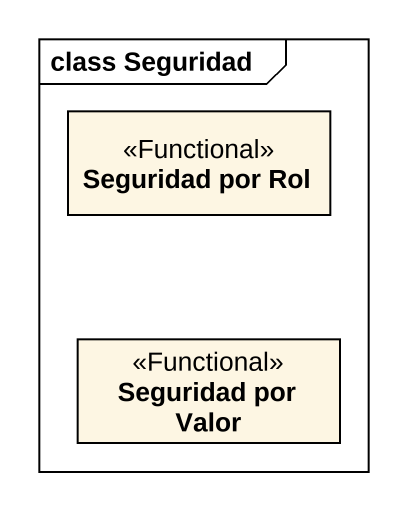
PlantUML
@startuml
mainframe class Seguridad
hide circle
hide empty members
class "Seguridad por Rol" as Seguridad_por_Rol <<Functional>>
class "Seguridad por Valor" as Seguridad_por_Valor <<Functional>>
@enduml
